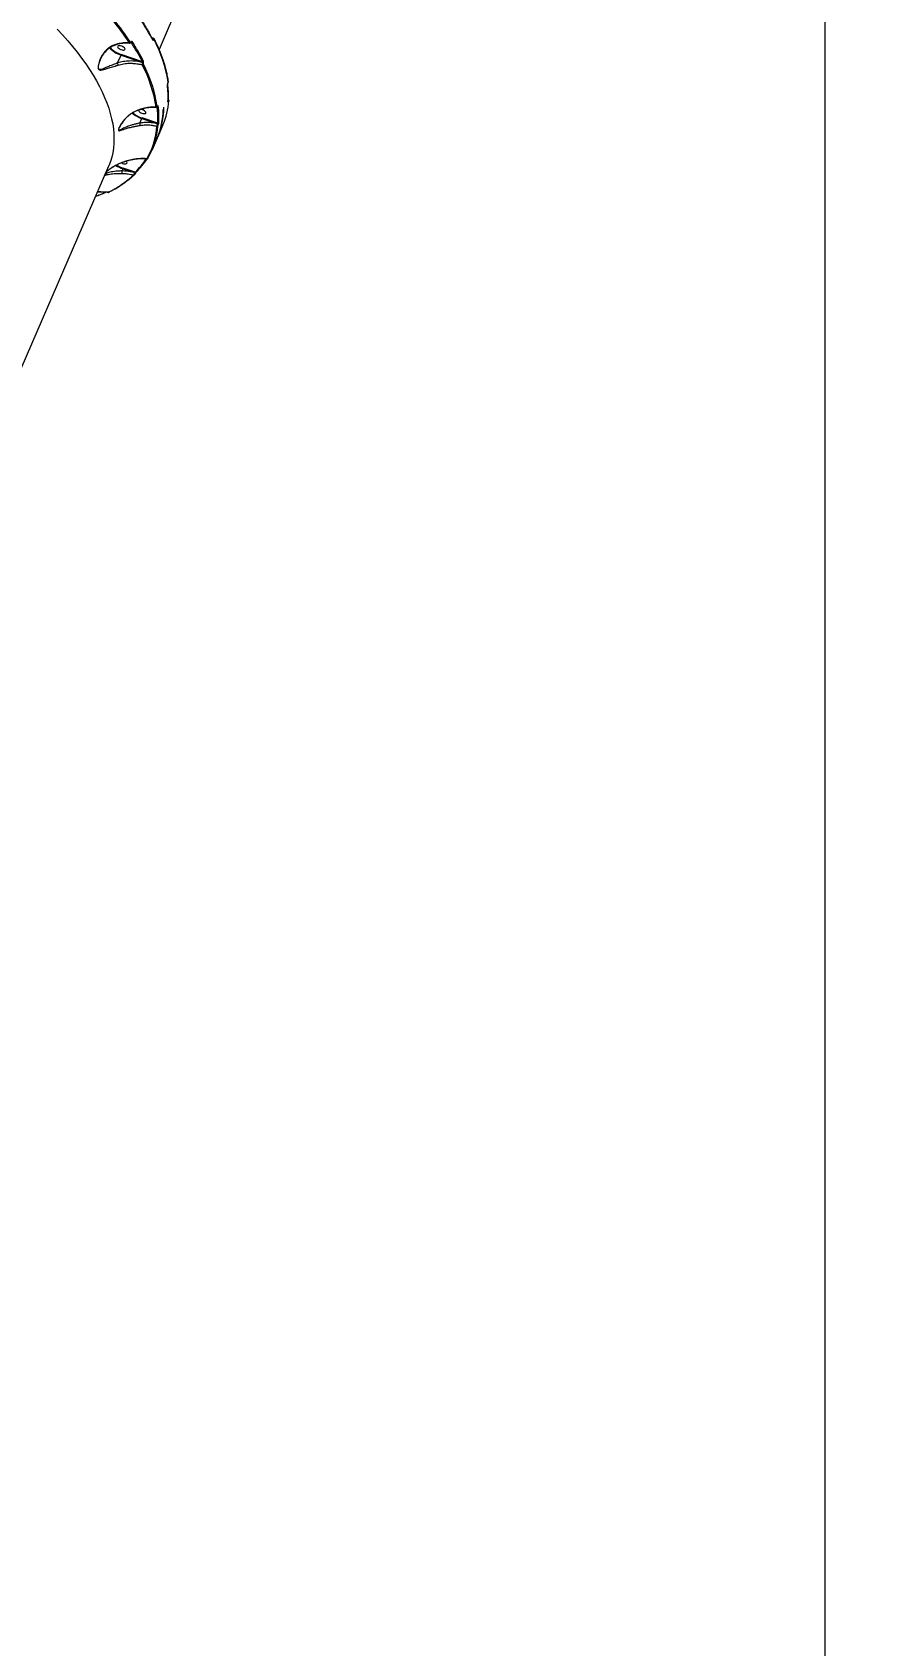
# Model space of a CAD drawing. Header units: millimetres. Extents: x -5517 to 6387, y -5295 to 6147.
# Drawn here: x 3593 to 4546, y 426 to 2254 of the extents above; entities that cross this region are included whole.
import ezdxf

# ---------------------------------------------------------------- set-up
doc = ezdxf.new("R2010")
doc.units = ezdxf.units.MM
for name, color, linetype in [('DIKOM_ОБЪЕКТ', 7, 'Continuous'), ('DIKOM_РАЗМЕР_ЗОНА', 7, 'Continuous'), ('DIKOM_РАЗМЕР_ОБЪЕКТА', 7, 'Continuous')]:
    doc.layers.add(name, color=color, linetype=linetype)
doc.styles.add('style1', font='arial.ttf', dxfattribs={"width": 0.8})
doc.dimstyles.new('1-50', dxfattribs={"dimtxt": 300, "dimasz": 200, "dimexe": 100, "dimexo": 0, "dimgap": 100, "dimtad": 1, "dimtxsty": 'style1', "dimcen": 200, "dimclrd": 7, "dimclre": 7, "dimclrt": 7, "dimadec": 1, "dimazin": 2, "dimtfac": 1, "dimtmove": 0, "dimatfit": 2, "dimfxl": 0, "dimlwd": 25, "dimlwe": 18, "dimarcsym": 0})

# ---------------------------------------------------------------- blocks, each defined once
blk = doc.blocks.new('*D2')
at = {"layer": 'Defpoints', "color": 0, "transparency": 16777216}
for p in [(4491.5, 3839), (-2445.6, 374.3), (4491.5, -4687.8)]:
    blk.add_point(p, dxfattribs=at)
at = {"layer": 'DIKOM_РАЗМЕР_ОБЪЕКТА', "color": 7, "lineweight": 18, "transparency": 16777216}
for p, q in [((4491.5, 3839), (4491.5, -4787.8)), ((-2445.6, 374.3), (-2445.6, -4787.8))]:
    blk.add_line(p, q, dxfattribs=at)
at = {"layer": 'DIKOM_РАЗМЕР_ОБЪЕКТА', "color": 7, "lineweight": 25, "transparency": 16777216}
blk.add_line((-2245.6, -4687.8), (4291.5, -4687.8), dxfattribs=at)
at = {"layer": 'DIKOM_РАЗМЕР_ОБЪЕКТА', "color": 7, "transparency": 16777216}
for points in [[(-2245.6, -4654.5), (-2245.6, -4721.1), (-2445.6, -4687.8)], [(4291.5, -4654.5), (4291.5, -4721.1), (4491.5, -4687.8)]]:
    blk.add_solid(points, dxfattribs=at)
at = {"layer": 'DIKOM_РАЗМЕР_ОБЪЕКТА', "color": 7, "transparency": 16777216, "insert": (1023, -4434.6), "char_height": 300, "attachment_point": 5, "style": 'style1'}
blk.add_mtext('6900', dxfattribs=at)
blk = doc.blocks.new('*D3')
at = {"layer": 'Defpoints', "color": 0, "transparency": 16777216}
for p in [(6386.9, 4728.2), (-4131.4, -152.7), (6386.9, -5195.4)]:
    blk.add_point(p, dxfattribs=at)
at = {"layer": 'DIKOM_РАЗМЕР_ЗОНА', "color": 7, "lineweight": 18, "transparency": 16777216}
for p, q in [((6386.9, 4728.2), (6386.9, -5295.4)), ((-4131.4, -152.7), (-4131.4, -5295.4))]:
    blk.add_line(p, q, dxfattribs=at)
at = {"layer": 'DIKOM_РАЗМЕР_ЗОНА', "color": 7, "lineweight": 25, "transparency": 16777216}
blk.add_line((-3931.4, -5195.4), (6186.9, -5195.4), dxfattribs=at)
at = {"layer": 'DIKOM_РАЗМЕР_ЗОНА', "color": 7, "transparency": 16777216}
for points in [[(-3931.4, -5162), (-3931.4, -5228.7), (-4131.4, -5195.4)], [(6186.9, -5162), (6186.9, -5228.7), (6386.9, -5195.4)]]:
    blk.add_solid(points, dxfattribs=at)
at = {"layer": 'DIKOM_РАЗМЕР_ЗОНА', "color": 7, "transparency": 16777216, "insert": (1127.7, -4942.2), "char_height": 300, "attachment_point": 5, "style": 'style1'}
blk.add_mtext('10500', dxfattribs=at)

msp = doc.modelspace()

# ---------------------------------------------------------------- linework, layer by layer
at = {"layer": 'DIKOM_ОБЪЕКТ', "color": 7, "linetype": 'Continuous', "lineweight": 15}
for p, q in [((3853.372, 2502.931), (3736.92, 2234.038)), ((3705.378, 2242.69), (3705.358, 2242.645)), ((3705.436, 2242.402), (3705.416, 2242.356)), ((3729.346, 2246.197), (3729.842, 2245.941)), ((3729.813, 2245.875), (3729.451, 2245.999)), ((3729.842, 2245.941), (3729.813, 2245.875)), ((3730.699, 2245.244), (3730.727, 2245.31)), ((3669.967, 2221.085), (3670.615, 2222.722)), ((3689.982, 2218.864), (3693.873, 2227.85)), ((3693.873, 2227.85), (3718.376, 2219.466)), ((3718.115, 2220.263), (3694.057, 2228.495)), ((3718.376, 2219.466), (3718.347, 2219.4)), ((3719.233, 2218.769), (3719.261, 2218.835)), ((3746.86, 2196.095), (3746.832, 2196.029)), ((3746.874, 2196.21), (3746.845, 2196.144)), ((3747.593, 2175.51), (3747.612, 2175.556)), ((3717.094, 2166.327), (3716.78, 2166.398)), ((3735.394, 2169.62), (3735.366, 2169.554)), ((3735.408, 2169.735), (3735.379, 2169.669)), ((3747.166, 2175.234), (3747.166, 2175.234)), ((3715.344, 2150.866), (3717.53, 2155.912)), ((3717.53, 2155.912), (3735.225, 2149.899)), ((3735.445, 2150.531), (3717.712, 2156.558)), ((3735.225, 2149.899), (3735.205, 2149.853)), ((3741.345, 2148.637), (3735.605, 2135.383)), ((3736.136, 2149.055), (3736.155, 2149.1)), ((3734.89, 2133.732), (3729.15, 2120.478)), ((3679.664, 2101.832), (3563.212, 1832.94)), ((3695.073, 2096.575), (3695.072, 2096.568)), ((3695.073, 2096.575), (3696.129, 2099.014)), ((3696.129, 2099.014), (3709.158, 2094.616)), ((3709.876, 2095.081), (3696.31, 2099.66)), ((3709.158, 2094.616), (3709.146, 2094.589)), ((3710.065, 2093.723), (3710.019, 2093.657)), ((3710.077, 2093.75), (3710.065, 2093.723))]:
    msp.add_line(p, q, dxfattribs=at)
at = {"layer": 'DIKOM_ОБЪЕКТ', "color": 7, "linetype": 'Continuous', "lineweight": 15, "flags": 128}
for points in [[(3621.467, 2257.271), (3627.567, 2250.692), (3633.39, 2244.115), (3638.93, 2237.547), (3644.182, 2230.994), (3649.141, 2224.463), (3653.802, 2217.958), (3658.161, 2211.487), (3662.213, 2205.054), (3665.956, 2198.667), (3669.386, 2192.331), (3672.499, 2186.053), (3675.292, 2179.837), (3677.764, 2173.689), (3679.911, 2167.616), (3681.732, 2161.623), (3683.224, 2155.716), (3684.388, 2149.9), (3685.22, 2144.18), (3685.722, 2138.562), (3685.892, 2133.052), (3685.729, 2127.653), (3685.235, 2122.372), (3684.41, 2117.213), (3683.254, 2112.18), (3681.769, 2107.28), (3679.956, 2102.515), (3679.664, 2101.832)], [(3693.438, 2238.264), (3692.305, 2238.455), (3691.325, 2238.442), (3690.579, 2238.226), (3690.127, 2237.824), (3690.005, 2237.269), (3690.223, 2236.605), (3690.763, 2235.888), (3691.583, 2235.174), (3692.615, 2234.521), (3693.775, 2233.984), (3694.97, 2233.604), (3696.103, 2233.413), (3697.083, 2233.426), (3697.829, 2233.642), (3698.281, 2234.044), (3698.403, 2234.599), (3698.185, 2235.262), (3697.645, 2235.98), (3696.825, 2236.694), (3695.793, 2237.346), (3694.633, 2237.884), (3693.438, 2238.264)], [(3746.829, 2196.025), (3746.844, 2196.071), (3746.845, 2196.144)], [(3748.003, 2176.187), (3747.989, 2176.085), (3747.939, 2175.926)], [(3713.659, 2165.362), (3713.661, 2165.332), (3713.879, 2164.668), (3714.42, 2163.951), (3715.239, 2163.237), (3716.271, 2162.584), (3717.432, 2162.046), (3718.627, 2161.667), (3719.76, 2161.475), (3720.739, 2161.489), (3721.485, 2161.705), (3721.938, 2162.107), (3722.06, 2162.662), (3721.842, 2163.325), (3721.301, 2164.043), (3720.482, 2164.757), (3719.45, 2165.409), (3718.29, 2165.947), (3717.094, 2166.327), (3717.094, 2166.327)], [(3735.367, 2169.557), (3735.378, 2169.595), (3735.379, 2169.669)], [(3735.392, 2169.615), (3735.407, 2169.661), (3735.408, 2169.735)], [(3747.166, 2175.23), (3747.153, 2175.128), (3747.101, 2174.961)], [(3694.633, 2105.819), (3694.871, 2105.686), (3696.031, 2105.148), (3697.226, 2104.768), (3698.36, 2104.577), (3699.339, 2104.59), (3700.085, 2104.806), (3700.537, 2105.208), (3700.659, 2105.763), (3700.441, 2106.427), (3699.901, 2107.144), (3699.538, 2107.492)], [(3709.146, 2094.589), (3709.371, 2094.5), (3709.582, 2094.388), (3709.768, 2094.261), (3709.917, 2094.125), (3710.022, 2093.99), (3710.075, 2093.861), (3710.074, 2093.749), (3710.065, 2093.723)], [(3709.158, 2094.616), (3709.382, 2094.527), (3709.594, 2094.415), (3709.78, 2094.288), (3709.929, 2094.152), (3710.033, 2094.017), (3710.087, 2093.889), (3710.086, 2093.776), (3710.077, 2093.75)], [(3710.928, 2095.186), (3711.02, 2095.292), (3711.106, 2095.444)]]:
    msp.add_lwpolyline(points, dxfattribs=at)
at = {"layer": 'DIKOM_ОБЪЕКТ', "color": 7, "linetype": 'Continuous', "lineweight": 15}
for centre, radius, start, end in [((3403.463, 2040.356), 361.288, 33.859295, 43.937407), ((3403.945, 2040.628), 362.097, 33.859395, 43.937227), ((3512.214, 2133.086), 244.553, 27.196764, 33.209705), ((3703.434, 2257.686), 31.331, 223.905693, 252.233223), ((3702.611, 2256.273), 29.065, 223.189744, 252.883772), ((3703.501, 2242.896), 1.247, 269.030569, 335.206778), ((3501.079, 2108.733), 244.016, 27.197511, 33.209357), ((3705.121, 2242.447), 0.309, 342.852078, 39.70409), ((3705.141, 2242.493), 0.308, 342.271002, 39.756815), ((3705.325, 2243.622), 1.251, 274.549218, 335.09222), ((3501.813, 2109.131), 244.595, 27.197271, 33.209198), ((3729.081, 2245.166), 0.718, 334.653762, 25.655526), ((3729.377, 2244.325), 1.61, 34.806642, 74.272797), ((3729.406, 2244.392), 1.609, 34.782371, 74.291952), ((3730.712, 2245.872), 0.714, 334.513579, 25.707725), ((3593.08, 2173.473), 155.941, 8.871469, 27.535558), ((3691.862, 2228.769), 2.211, 335.423502, 352.867562), ((3718.094, 2217.913), 1.182, 264.305751, 334.565082), ((3580, 2144.802), 155.602, 8.871959, 27.535414), ((3718.297, 2221.429), 1.181, 261.126147, 334.704303), ((3717.911, 2217.85), 1.61, 34.800652, 74.286074), ((3717.939, 2217.916), 1.61, 34.801446, 74.280165), ((3580.883, 2145.313), 155.943, 8.871687, 27.535553), ((3745.696, 2194.45), 0.78, 336.254533, 7.360561), ((3644.718, 2180.871), 102.553, 356.696526, 7.43219), ((3746.671, 2196.177), 0.206, 336.65009, 9.428323), ((3746.445, 2197.836), 0.777, 336.17953, 7.72267), ((3664.399, 2181.671), 83.738, 336.765059, 356.06544), ((3746.877, 2175.39), 0.726, 9.55148, 63.308044), ((3746.825, 2175.385), 0.806, 12.19853, 61.862108), ((3728.049, 2187.795), 33.573, 230.119392, 251.739793), ((3727.956, 2187.562), 32.653, 230.412207, 251.715731), ((3734.002, 2169.839), 1.07, 255.902542, 333.620393), ((3633.679, 2156.424), 101.937, 356.686112, 6.950363), ((3656.82, 2167.111), 84.906, 336.850644, 359.461142), ((3656.595, 2168.988), 85.853, 336.358427, 359.8647), ((3735.142, 2170.622), 0.996, 286.672455, 335.079175), ((3634.352, 2156.937), 102.554, 356.696555, 7.432149), ((3652.451, 2152.723), 82.254, 329.077127, 356.186121), ((3653.494, 2153.249), 82.432, 329.076495, 356.186627), ((3734.833, 2148.221), 1.018, 252.257374, 333.465922), ((3734.981, 2148.651), 1.223, 19.283744, 79.447192), ((3735.002, 2148.697), 1.222, 19.254778, 79.47193), ((3735.818, 2151.489), 1.028, 248.734467, 333.267861), ((3707.937, 2133.591), 36.538, 237.155475, 251.14634), ((3707.802, 2133.283), 35.533, 237.740855, 251.129772), ((3648.469, 2158.504), 88.28, 314.074945, 326.836173), ((3649.468, 2159.096), 88.605, 314.079017, 326.475438), ((3723.387, 2111.29), 0.915, 245.920475, 333.934724), ((3627.365, 2178.88), 118.567, 296.041473, 312.9259), ((3708.51, 2092.844), 0.876, 243.243674, 311.630801), ((3710.331, 2095.842), 0.887, 239.143381, 312.308673), ((3605.737, 2224.719), 167.707, 290.667182, 294.704359), ((3679.823, 2073.037), 0.797, 239.499355, 295.32711)]:
    msp.add_arc(centre, radius, start, end, dxfattribs=at)
for points, knots in [([(3716.801, 2267.685), (3717.524, 2266.565), (3719.622, 2263.314), (3722.882, 2257.96), (3726.491, 2251.672), (3728.655, 2247.53), (3729.728, 2245.477)], [0, 0, 0, 0, 0.14988674, 0.43480482, 0.71973263, 1, 1, 1, 1]), ([(3685.776, 2239.153), (3684.886, 2238.799), (3683.088, 2238.083), (3680.098, 2236.254), (3676.913, 2233.572), (3673.537, 2229.545), (3671.126, 2225.449), (3669.473, 2221.616), (3668.442, 2218.454), (3667.83, 2215.477), (3667.82, 2213.454), (3668.078, 2212.263), (3668.479, 2211.445), (3669.533, 2210.777), (3671.447, 2210.738), (3674.275, 2211.412), (3678.147, 2212.594), (3682.854, 2214.101), (3687.251, 2215.465), (3689.927, 2216.286), (3690.632, 2216.502)], [0, 0, 0, 0, 0.04406162, 0.08895609, 0.16248664, 0.23820496, 0.33524486, 0.38526456, 0.43525937, 0.4935512, 0.53213448, 0.54020812, 0.56655962, 0.59273967, 0.63827176, 0.70760173, 0.77872282, 0.87100387, 0.96603449, 1, 1, 1, 1]), ([(3686.207, 2238.612), (3685.861, 2238.499), (3684.706, 2238.122), (3682.836, 2237.201), (3680.615, 2235.857), (3678.532, 2234.231), (3676.611, 2232.324), (3674.77, 2230.132), (3673.023, 2227.626), (3671.444, 2224.799), (3670.37, 2222.599), (3669.926, 2221.343), (3669.855, 2221.143)], [0, 0, 0, 0, 0.04323869, 0.14449477, 0.24971297, 0.35702921, 0.46531065, 0.5785534, 0.70500572, 0.83637637, 0.97386821, 1, 1, 1, 1]), ([(3703.48, 2241.649), (3701.608, 2241.708), (3697.819, 2241.827), (3692.611, 2241.064), (3688.577, 2240.08), (3686.551, 2239.41), (3685.776, 2239.153)], [0, 0, 0, 0, 0.32470905, 0.65747985, 0.86900468, 1, 1, 1, 1]), ([(3685.776, 2239.153), (3685.79, 2239.131), (3685.844, 2239.045), (3685.963, 2238.881), (3686.084, 2238.757), (3686.128, 2238.797), (3686.139, 2238.808)], [0, 0, 0, 0, 0.08755528, 0.34291044, 0.83188009, 1, 1, 1, 1]), ([(3703.92, 2241.239), (3703.418, 2241.28), (3701.863, 2241.409), (3699.153, 2241.35), (3695.828, 2241.074), (3692.461, 2240.519), (3689.224, 2239.769), (3687.132, 2239.079), (3686.155, 2238.757)], [0, 0, 0, 0, 0.08896419, 0.27529107, 0.46228907, 0.64942986, 0.83612395, 1, 1, 1, 1]), ([(3703.48, 2241.649), (3703.565, 2241.535), (3703.699, 2241.355), (3703.868, 2241.347), (3703.93, 2241.344)], [0, 0, 0, 0, 0.6321388, 1, 1, 1, 1]), ([(3705.416, 2242.358), (3705.416, 2242.357), (3705.334, 2242.126), (3705.094, 2241.778), (3704.644, 2241.435), (3704.243, 2241.291), (3704.015, 2241.327), (3703.95, 2241.337)], [0, 0, 0, 0, 0.0008951, 0.37111054, 0.64352795, 0.89802673, 1, 1, 1, 1]), ([(3705.358, 2242.645), (3705.33, 2242.586), (3705.259, 2242.438), (3705.113, 2242.272), (3704.94, 2242.189), (3704.768, 2242.213), (3704.678, 2242.32), (3704.632, 2242.373)], [0, 0, 0, 0, 0.14224276, 0.35708365, 0.57155707, 0.78567001, 1, 1, 1, 1]), ([(3706.459, 2243.095), (3706.392, 2243.175), (3706.258, 2243.335), (3706.002, 2243.371), (3705.743, 2243.246), (3705.526, 2242.997), (3705.42, 2242.777), (3705.378, 2242.69)], [0, 0, 0, 0, 0.2150396, 0.42998026, 0.64470285, 0.85923151, 1, 1, 1, 1]), ([(3705.524, 2242.558), (3705.524, 2242.558), (3705.524, 2242.558), (3705.486, 2242.509), (3705.452, 2242.434), (3705.436, 2242.398)], [0, 0, 0, 0, 0.26662134, 0.64538299, 1, 1, 1, 1]), ([(3728.486, 2247.817), (3728.6, 2247.756), (3729.314, 2247.38), (3730.078, 2247.085), (3730.719, 2246.837)], [0, 0, 0, 0, 0.16059516, 1, 1, 1, 1]), ([(3729.813, 2245.875), (3729.794, 2245.84), (3729.771, 2245.798), (3729.705, 2245.737), (3729.614, 2245.694), (3729.499, 2245.688), (3729.431, 2245.717), (3729.409, 2245.726)], [0, 0, 0, 0, 0.21577969, 0.2620687, 0.54130486, 0.85273538, 1, 1, 1, 1]), ([(3729.73, 2244.858), (3729.772, 2244.791), (3729.867, 2244.641), (3730.062, 2244.567), (3730.286, 2244.644), (3730.511, 2244.868), (3730.636, 2245.119), (3730.699, 2245.244)], [0, 0, 0, 0, 0.17416356, 0.38957104, 0.59577086, 0.79785241, 1, 1, 1, 1]), ([(3730.697, 2246.785), (3730.666, 2246.804), (3730.577, 2246.859), (3730.369, 2246.73), (3730.103, 2246.434), (3729.929, 2246.106), (3729.842, 2245.941)], [0, 0, 0, 0, 0.15032421, 0.43284452, 0.71610437, 1, 1, 1, 1]), ([(3730.703, 2246.801), (3730.811, 2246.747), (3731.04, 2246.632), (3731.25, 2246.394), (3731.323, 2246.225), (3731.344, 2246.175)], [0, 0, 0, 0, 0.38432094, 0.81588489, 1, 1, 1, 1]), ([(3730.727, 2245.31), (3730.769, 2245.393), (3730.851, 2245.559), (3730.999, 2245.706), (3731.144, 2245.755), (3731.27, 2245.706), (3731.33, 2245.608), (3731.357, 2245.565)], [0, 0, 0, 0, 0.20398134, 0.40800767, 0.61350617, 0.82649632, 1, 1, 1, 1]), ([(3731.357, 2246.18), (3731.898, 2245.087), (3733.467, 2241.918), (3735.848, 2236.713), (3738.402, 2230.586), (3740.664, 2224.524), (3742.637, 2218.529), (3744.319, 2212.606), (3745.703, 2206.761), (3746.637, 2201.88), (3747.065, 2198.961), (3747.215, 2197.94)], [0, 0, 0, 0, 0.0652692, 0.18931651, 0.31336128, 0.43739365, 0.56140887, 0.68539997, 0.80936238, 0.93328783, 1, 1, 1, 1]), ([(3689.982, 2218.862), (3689.981, 2218.861), (3689.294, 2218.632), (3686.768, 2217.619), (3682.527, 2215.997), (3678.022, 2214.144), (3674.274, 2212.546), (3671.568, 2211.615), (3669.713, 2211.39), (3668.716, 2211.898), (3668.406, 2212.546), (3668.288, 2213.04), (3668.156, 2213.775), (3668.269, 2215.754), (3668.845, 2218.456), (3669.642, 2220.325), (3669.967, 2221.085)], [0, 0, 0, 0, 0.0000299, 0.05743002, 0.21621972, 0.37524857, 0.49311703, 0.61055933, 0.68375705, 0.72423028, 0.76391609, 0.76444704, 0.7769268, 0.83815682, 0.93418911, 1, 1, 1, 1]), ([(3689.982, 2218.864), (3689.982, 2218.864), (3689.981, 2218.863), (3689.981, 2218.862), (3689.982, 2218.862), (3689.982, 2218.862)], [0, 0, 0, 0, 0.47021999, 0.87122495, 1, 1, 1, 1]), ([(3718.347, 2219.4), (3715.91, 2219.944), (3710.968, 2221.049), (3703.606, 2221.279), (3696.508, 2220.638), (3692.174, 2219.46), (3689.982, 2218.864)], [0, 0, 0, 0, 0.26069204, 0.5286988, 0.76162677, 1, 1, 1, 1]), ([(3690.632, 2216.502), (3690.626, 2216.553), (3690.608, 2216.704), (3690.544, 2217.062), (3690.411, 2217.608), (3690.21, 2218.268), (3690.058, 2218.664), (3689.982, 2218.862)], [0, 0, 0, 0, 0.08733002, 0.2536329, 0.50241935, 0.75120276, 1, 1, 1, 1]), ([(3690.632, 2216.502), (3692.68, 2217.042), (3696.824, 2218.135), (3702.634, 2218.631), (3708.021, 2218.528), (3712.946, 2217.982), (3716.292, 2217.154), (3717.977, 2216.737)], [0, 0, 0, 0, 0.2308645, 0.46717629, 0.62656878, 0.81199322, 1, 1, 1, 1]), ([(3718.347, 2219.4), (3718.31, 2219.299), (3718.204, 2219.008), (3718.058, 2218.45), (3717.946, 2217.78), (3717.908, 2217.158), (3717.954, 2216.876), (3717.977, 2216.737)], [0, 0, 0, 0, 0.11317645, 0.32592172, 0.54797373, 0.77544061, 1, 1, 1, 1]), ([(3718.115, 2220.263), (3718.164, 2220.213), (3718.26, 2220.117), (3718.362, 2219.927), (3718.412, 2219.741), (3718.412, 2219.613), (3718.398, 2219.528), (3718.385, 2219.491), (3718.376, 2219.466)], [0, 0, 0, 0, 0.25532076, 0.49887746, 0.7167376, 0.86162289, 0.90703531, 1, 1, 1, 1]), ([(3719.162, 2217.405), (3719.133, 2217.48), (3719.076, 2217.629), (3719.055, 2217.95), (3719.087, 2218.293), (3719.155, 2218.575), (3719.213, 2218.719), (3719.233, 2218.769)], [0, 0, 0, 0, 0.22883105, 0.45784663, 0.67850848, 0.88837477, 1, 1, 1, 1]), ([(3719.261, 2218.835), (3719.291, 2218.909), (3719.379, 2219.129), (3719.484, 2219.561), (3719.532, 2220.089), (3719.498, 2220.582), (3719.409, 2220.81), (3719.365, 2220.925)], [0, 0, 0, 0, 0.10828925, 0.32043364, 0.54304342, 0.77156079, 1, 1, 1, 1]), ([(3746.845, 2196.144), (3746.815, 2196.07), (3746.724, 2195.851), (3746.585, 2195.427), (3746.463, 2194.918), (3746.395, 2194.45), (3746.405, 2194.241), (3746.41, 2194.136)], [0, 0, 0, 0, 0.10826505, 0.32041236, 0.54306442, 0.77157595, 1, 1, 1, 1]), ([(3746.832, 2196.024), (3746.813, 2195.981), (3746.755, 2195.85), (3746.656, 2195.561), (3746.556, 2195.196), (3746.492, 2194.866), (3746.468, 2194.652), (3746.47, 2194.55), (3746.47, 2194.552), (3746.47, 2194.552)], [0, 0, 0, 0, 0.08461994, 0.25981979, 0.45353497, 0.65691903, 0.82039476, 0.94262713, 1, 1, 1, 1]), ([(3746.47, 2194.546), (3746.588, 2193.555), (3746.93, 2190.685), (3747.266, 2186.005), (3747.404, 2180.548), (3747.245, 2176.998), (3747.166, 2175.23)], [0, 0, 0, 0, 0.14988748, 0.43406321, 0.7181302, 1, 1, 1, 1]), ([(3747.199, 2197.946), (3747.21, 2197.897), (3747.254, 2197.706), (3747.214, 2197.355), (3747.122, 2196.847), (3746.989, 2196.389), (3746.886, 2196.178), (3746.854, 2196.111)], [0, 0, 0, 0, 0.08441574, 0.33332751, 0.62138842, 0.8794994, 1, 1, 1, 1]), ([(3747.156, 2197.522), (3747.16, 2197.454), (3747.168, 2197.317), (3747.124, 2197.011), (3747.045, 2196.68), (3746.954, 2196.404), (3746.895, 2196.26), (3746.874, 2196.21)], [0, 0, 0, 0, 0.2288556, 0.45785727, 0.67853845, 0.88838375, 1, 1, 1, 1]), ([(3747.101, 2174.961), (3747.102, 2174.897), (3747.105, 2174.769), (3747.184, 2174.777), (3747.309, 2174.935), (3747.455, 2175.201), (3747.554, 2175.422), (3747.593, 2175.51)], [0, 0, 0, 0, 0.21505377, 0.42999158, 0.64471599, 0.85921439, 1, 1, 1, 1]), ([(3747.364, 2177.282), (3747.455, 2177.243), (3747.643, 2177.16), (3747.835, 2176.929), (3747.955, 2176.683), (3748.004, 2176.451), (3748.012, 2176.29), (3748.003, 2176.208), (3748, 2176.187)], [0, 0, 0, 0, 0.20347015, 0.42385638, 0.6111508, 0.77826909, 0.94496779, 1, 1, 1, 1]), ([(3747.612, 2175.556), (3747.639, 2175.615), (3747.706, 2175.764), (3747.803, 2175.942), (3747.887, 2176.048), (3747.939, 2176.053), (3747.939, 2175.968), (3747.939, 2175.926)], [0, 0, 0, 0, 0.14226591, 0.35709884, 0.57155708, 0.78571593, 1, 1, 1, 1]), ([(3708.164, 2163.187), (3707.079, 2162.582), (3704.89, 2161.362), (3701.241, 2158.541), (3697.351, 2154.628), (3694.225, 2150.307), (3692.434, 2147.088), (3691.592, 2145.225), (3691.097, 2143.83), (3690.923, 2142.687), (3691.263, 2142.038), (3692.28, 2142.036), (3694.053, 2142.637), (3696.83, 2143.676), (3699.908, 2144.721), (3703.128, 2145.635), (3705.98, 2146.351), (3709.314, 2147.068), (3712.673, 2147.683), (3714.857, 2148.039), (3715.695, 2148.175)], [0, 0, 0, 0, 0.05635617, 0.11361396, 0.21037224, 0.30998513, 0.36198136, 0.38830315, 0.4153388, 0.44573941, 0.47410022, 0.51679931, 0.5802342, 0.64529724, 0.74056103, 0.78971146, 0.83884612, 0.8993622, 0.96136325, 1, 1, 1, 1]), ([(3708.344, 2162.983), (3708.088, 2162.863), (3706.976, 2162.341), (3705.094, 2161.154), (3702.681, 2159.408), (3700.329, 2157.349), (3698.055, 2154.999), (3696.048, 2152.554), (3694.386, 2150.189), (3693.206, 2148.222), (3692.419, 2146.741), (3692.097, 2146.007), (3691.985, 2145.752)], [0, 0, 0, 0, 0.03387715, 0.14731604, 0.26742125, 0.39427131, 0.52727162, 0.66734516, 0.78229724, 0.88622386, 0.96045298, 1, 1, 1, 1]), ([(3733.741, 2168.8), (3731.622, 2168.845), (3727.328, 2168.936), (3720.773, 2167.861), (3714.289, 2166.029), (3710.223, 2164.142), (3708.164, 2163.187)], [0, 0, 0, 0, 0.25360929, 0.51397968, 0.75397544, 1, 1, 1, 1]), ([(3708.164, 2163.187), (3708.185, 2163.159), (3708.243, 2163.078), (3708.309, 2163.001), (3708.318, 2163.026), (3708.321, 2163.036)], [0, 0, 0, 0, 0.24257199, 0.70446501, 1, 1, 1, 1]), ([(3734.038, 2168.474), (3733.441, 2168.52), (3731.75, 2168.652), (3728.862, 2168.585), (3725.41, 2168.292), (3721.92, 2167.728), (3718.436, 2166.915), (3714.993, 2165.852), (3711.611, 2164.574), (3709.423, 2163.53), (3708.333, 2163.01)], [0, 0, 0, 0, 0.07264822, 0.2060698, 0.33967474, 0.47346924, 0.6068269, 0.73850632, 0.86979365, 1, 1, 1, 1]), ([(3733.741, 2168.8), (3733.782, 2168.717), (3733.863, 2168.551), (3733.983, 2168.529), (3734.043, 2168.518)], [0, 0, 0, 0, 0.49938626, 1, 1, 1, 1]), ([(3735.364, 2169.558), (3735.351, 2169.525), (3735.256, 2169.293), (3735.081, 2168.999), (3734.75, 2168.676), (3734.393, 2168.504), (3734.151, 2168.511), (3734.049, 2168.514)], [0, 0, 0, 0, 0.05608606, 0.39656057, 0.62802653, 0.84301906, 1, 1, 1, 1]), ([(3735.379, 2169.669), (3735.34, 2169.586), (3735.262, 2169.419), (3735.149, 2169.263), (3735.054, 2169.202), (3734.988, 2169.237), (3734.969, 2169.324), (3734.961, 2169.363)], [0, 0, 0, 0, 0.20393685, 0.40800167, 0.61348303, 0.82657843, 1, 1, 1, 1]), ([(3735.558, 2169.932), (3735.557, 2169.931), (3735.554, 2169.928), (3735.513, 2169.864), (3735.456, 2169.76), (3735.411, 2169.655), (3735.394, 2169.614)], [0, 0, 0, 0, 0.17560123, 0.43326374, 0.78338195, 1, 1, 1, 1]), ([(3736.045, 2170.202), (3736.032, 2170.262), (3736.004, 2170.396), (3735.904, 2170.447), (3735.758, 2170.35), (3735.586, 2170.114), (3735.467, 2169.861), (3735.408, 2169.735)], [0, 0, 0, 0, 0.17420025, 0.38958134, 0.59581007, 0.79788133, 1, 1, 1, 1]), ([(3715.344, 2150.86), (3715.343, 2150.86), (3714.536, 2150.703), (3712.452, 2150.233), (3709.217, 2149.45), (3705.102, 2148.263), (3700.803, 2146.712), (3697.101, 2145.086), (3694.322, 2143.653), (3692.573, 2142.826), (3691.529, 2142.593), (3691.2, 2143.071), (3691.285, 2143.754), (3691.502, 2144.552), (3691.705, 2145.15), (3691.951, 2145.678), (3691.985, 2145.752)], [0, 0, 0, 0, 0.00005582, 0.06299695, 0.16402079, 0.2651734, 0.42556741, 0.58618518, 0.69142557, 0.79624444, 0.86309916, 0.90579477, 0.9416792, 0.95151938, 0.9931656, 1, 1, 1, 1]), ([(3715.344, 2150.866), (3715.344, 2150.865), (3715.343, 2150.863), (3715.344, 2150.861), (3715.344, 2150.86)], [0, 0, 0, 0, 0.61924789, 1, 1, 1, 1]), ([(3735.205, 2149.853), (3732.869, 2150.371), (3728.476, 2151.344), (3721.744, 2151.634), (3717.494, 2151.124), (3715.344, 2150.866)], [0, 0, 0, 0, 0.35932885, 0.67590026, 1, 1, 1, 1]), ([(3715.695, 2148.175), (3715.695, 2148.194), (3715.696, 2148.267), (3715.689, 2148.489), (3715.653, 2148.927), (3715.573, 2149.559), (3715.466, 2150.241), (3715.384, 2150.654), (3715.344, 2150.86)], [0, 0, 0, 0, 0.03809261, 0.14919589, 0.36189091, 0.57459262, 0.78728916, 1, 1, 1, 1]), ([(3715.695, 2148.175), (3717.697, 2148.422), (3721.748, 2148.923), (3727.321, 2148.643), (3731.587, 2147.985), (3733.761, 2147.442), (3734.523, 2147.251)], [0, 0, 0, 0, 0.31819529, 0.64396079, 0.87524553, 1, 1, 1, 1]), ([(3717.712, 2156.558), (3717.711, 2156.549), (3717.711, 2156.531), (3717.704, 2156.475), (3717.686, 2156.376), (3717.644, 2156.223), (3717.59, 2156.059), (3717.55, 2155.961), (3717.53, 2155.912)], [0, 0, 0, 0, 0.07020991, 0.14144051, 0.3561113, 0.57074132, 0.78538836, 1, 1, 1, 1]), ([(3735.205, 2149.853), (3735.157, 2149.724), (3735.035, 2149.4), (3734.849, 2148.817), (3734.677, 2148.183), (3734.555, 2147.618), (3734.533, 2147.374), (3734.523, 2147.251)], [0, 0, 0, 0, 0.14236141, 0.35726414, 0.57168487, 0.78575697, 1, 1, 1, 1]), ([(3735.445, 2150.531), (3735.439, 2150.502), (3735.426, 2150.443), (3735.383, 2150.306), (3735.328, 2150.152), (3735.272, 2150.01), (3735.238, 2149.93), (3735.225, 2149.899)], [0, 0, 0, 0, 0.21499675, 0.43003556, 0.64473361, 0.85918765, 1, 1, 1, 1]), ([(3735.744, 2147.766), (3735.752, 2147.827), (3735.767, 2147.948), (3735.838, 2148.228), (3735.937, 2148.542), (3736.042, 2148.831), (3736.109, 2148.991), (3736.136, 2149.055)], [0, 0, 0, 0, 0.21426747, 0.42842624, 0.64289025, 0.85775816, 1, 1, 1, 1]), ([(3736.155, 2149.1), (3736.195, 2149.195), (3736.295, 2149.433), (3736.451, 2149.864), (3736.598, 2150.334), (3736.704, 2150.754), (3736.725, 2150.936), (3736.736, 2151.027)], [0, 0, 0, 0, 0.14080234, 0.35528373, 0.57006447, 0.78498348, 1, 1, 1, 1]), ([(3723.013, 2110.454), (3720.849, 2110.53), (3716.491, 2110.683), (3710.189, 2110.055), (3703.445, 2108.798), (3697.611, 2107.094), (3692.315, 2104.981), (3688.444, 2103.155), (3685.993, 2101.727), (3684.808, 2101.036)], [0, 0, 0, 0, 0.17387584, 0.35014189, 0.48806275, 0.6922754, 0.79711864, 0.90194055, 1, 1, 1, 1]), ([(3723.147, 2110.213), (3721.86, 2110.283), (3719.269, 2110.424), (3715.26, 2110.309), (3711.163, 2109.953), (3707.024, 2109.336), (3702.908, 2108.467), (3698.886, 2107.359), (3695.009, 2106.032), (3691.311, 2104.496), (3687.907, 2102.849), (3685.802, 2101.605), (3684.82, 2101.024)], [0, 0, 0, 0, 0.10353554, 0.20854315, 0.31430984, 0.42064209, 0.52604012, 0.62878763, 0.72849073, 0.8249799, 0.91832467, 1, 1, 1, 1]), ([(3723.013, 2110.454), (3723.015, 2110.436), (3723.028, 2110.311), (3723.063, 2110.189), (3723.13, 2110.207), (3723.147, 2110.211)], [0, 0, 0, 0, 0.11292671, 0.77439476, 1, 1, 1, 1]), ([(3724.159, 2110.794), (3724.138, 2110.758), (3724.093, 2110.683), (3724.014, 2110.572), (3723.87, 2110.42), (3723.662, 2110.281), (3723.407, 2110.186), (3723.224, 2110.198), (3723.144, 2110.203)], [0, 0, 0, 0, 0.14866052, 0.31575221, 0.45255276, 0.62579759, 0.83592265, 1, 1, 1, 1]), ([(3675.053, 2091.185), (3675.202, 2091.262), (3675.851, 2091.598), (3677.396, 2092.086), (3679.674, 2092.705), (3682.505, 2093.215), (3685.688, 2093.554), (3688.98, 2093.723), (3692.05, 2093.772), (3694.109, 2093.762), (3695.044, 2093.758)], [0, 0, 0, 0, 0.03897851, 0.1704213, 0.30181996, 0.46148406, 0.62506563, 0.75500866, 0.88870178, 1, 1, 1, 1]), ([(3695.072, 2096.568), (3695.071, 2096.568), (3694.188, 2096.531), (3692.235, 2096.499), (3689.315, 2096.307), (3686.165, 2095.973), (3683.063, 2095.426), (3679.569, 2094.483), (3677.049, 2093.548), (3675.873, 2092.804), (3675.709, 2092.701)], [0, 0, 0, 0, 0.00005845, 0.10824802, 0.23895832, 0.36981585, 0.53264828, 0.69569235, 0.95762794, 1, 1, 1, 1]), ([(3684.808, 2101.036), (3683.156, 2099.954), (3680.195, 2098.013), (3677.658, 2095.653), (3676.536, 2094.609)], [0, 0, 0, 0, 0.55783075, 1, 1, 1, 1]), ([(3709.097, 2092.193), (3708.398, 2091.541), (3706.378, 2089.656), (3702.825, 2086.651), (3698.353, 2083.23), (3693.611, 2079.965), (3688.602, 2076.858), (3684.095, 2074.322), (3681.214, 2072.852), (3680.165, 2072.317)], [0, 0, 0, 0, 0.08647785, 0.25024001, 0.41406471, 0.5779733, 0.74195798, 0.90600829, 1, 1, 1, 1]), ([(3684.808, 2101.036), (3684.815, 2101.026), (3684.827, 2101.008), (3684.823, 2101.019), (3684.821, 2101.023)], [0, 0, 0, 0, 0.61672547, 1, 1, 1, 1]), ([(3695.044, 2093.758), (3695.044, 2093.768), (3695.045, 2093.852), (3695.047, 2094.099), (3695.052, 2094.611), (3695.058, 2095.25), (3695.065, 2095.94), (3695.069, 2096.359), (3695.072, 2096.568)], [0, 0, 0, 0, 0.0259592, 0.20957312, 0.40717953, 0.60478504, 0.80238672, 1, 1, 1, 1]), ([(3695.044, 2093.758), (3695.42, 2093.754), (3697.778, 2093.731), (3702.203, 2093.395), (3706.119, 2092.512), (3708.116, 2092.061)], [0, 0, 0, 0, 0.08499071, 0.5334675, 1, 1, 1, 1]), ([(3709.146, 2094.589), (3706.916, 2095.124), (3702.686, 2096.139), (3697.918, 2096.53), (3695.461, 2096.569), (3695.073, 2096.575)], [0, 0, 0, 0, 0.48433598, 0.9185211, 1, 1, 1, 1]), ([(3696.31, 2099.66), (3696.31, 2099.653), (3696.309, 2099.635), (3696.304, 2099.58), (3696.285, 2099.477), (3696.244, 2099.324), (3696.19, 2099.161), (3696.149, 2099.063), (3696.129, 2099.014)], [0, 0, 0, 0, 0.05361743, 0.14138245, 0.35607459, 0.57076809, 0.78538804, 1, 1, 1, 1]), ([(3709.146, 2094.589), (3709.112, 2094.503), (3708.999, 2094.217), (3708.778, 2093.667), (3708.509, 2093.004), (3708.267, 2092.414), (3708.166, 2092.179), (3708.116, 2092.061)], [0, 0, 0, 0, 0.09425711, 0.31228811, 0.54119557, 0.77139999, 1, 1, 1, 1]), ([(3709.988, 2093.564), (3709.953, 2093.488), (3709.851, 2093.263), (3709.625, 2092.879), (3709.375, 2092.485), (3709.179, 2092.295), (3709.083, 2092.201)], [0, 0, 0, 0, 0.14283672, 0.4211664, 0.71434377, 1, 1, 1, 1]), ([(3709.876, 2095.081), (3709.811, 2095.07), (3709.684, 2095.048), (3709.486, 2094.957), (3709.326, 2094.843), (3709.234, 2094.743), (3709.186, 2094.674), (3709.168, 2094.637), (3709.158, 2094.616)], [0, 0, 0, 0, 0.26856397, 0.52289199, 0.74258584, 0.86911806, 0.9242365, 1, 1, 1, 1]), ([(3710.928, 2095.187), (3710.928, 2095.187), (3710.931, 2095.189), (3710.888, 2095.144), (3710.798, 2095.03), (3710.639, 2094.803), (3710.432, 2094.463), (3710.231, 2094.086), (3710.092, 2093.794), (3710.046, 2093.675), (3710.033, 2093.641)], [0, 0, 0, 0, 0.02356043, 0.11021388, 0.22661007, 0.3891362, 0.57768885, 0.77496737, 0.93741825, 1, 1, 1, 1]), ([(3676.787, 2072.369), (3676.571, 2072.267), (3674.46, 2071.272), (3670.498, 2069.566), (3666.59, 2068.074), (3664.738, 2067.368)], [0, 0, 0, 0, 0.05647151, 0.55308589, 1, 1, 1, 1]), ([(3679.317, 2072.145), (3678.672, 2072.214), (3676.34, 2072.462), (3672.236, 2072.639), (3668.744, 2072.614), (3667.005, 2072.601)], [0, 0, 0, 0, 0.16081578, 0.58195497, 1, 1, 1, 1]), ([(3679.419, 2072.35), (3675.755, 2072.616), (3671.68, 2072.911), (3667.464, 2072.702), (3667.039, 2072.68)], [0, 0, 0, 0, 0.899191, 1, 1, 1, 1]), ([(3679.419, 2072.35), (3679.369, 2072.244), (3679.306, 2072.108), (3679.315, 2072.151), (3679.317, 2072.16)], [0, 0, 0, 0, 0.7845842, 1, 1, 1, 1]), ([(3680.154, 2072.341), (3680.071, 2072.293), (3679.842, 2072.162), (3679.535, 2072.08), (3679.326, 2072.133), (3679.313, 2072.137)], [0, 0, 0, 0, 0.35075608, 0.95972052, 1, 1, 1, 1])]:
    msp.add_open_spline(points, degree=3, knots=knots, dxfattribs=at)

# ---------------------------------------------------------------- dimensions: what is measured, and where the dimension line sits
at = {"layer": 'DIKOM_РАЗМЕР_ЗОНА'}
dim = msp.add_linear_dim(base=(6386.855, -5195.352), p1=(-4131.439, -152.689), p2=(6386.855, 4728.173), text='10500', dimstyle='1-50', dxfattribs=at)
dim.commit()
dim.dimension.update_dxf_attribs({"geometry": '*D3', "text_midpoint": (1127.708, -5195.352), "dimtype": 160})
at = {"layer": 'DIKOM_РАЗМЕР_ОБЪЕКТА'}
dim = msp.add_linear_dim(base=(4491.49, -4687.804), p1=(-2445.558, 374.311), p2=(4491.49, 3838.967), text='6900', dimstyle='1-50', dxfattribs=at)
dim.commit()
dim.dimension.update_dxf_attribs({"geometry": '*D2', "text_midpoint": (1022.966, -4687.804), "dimtype": 160})

doc.saveas('drawing.dxf')
